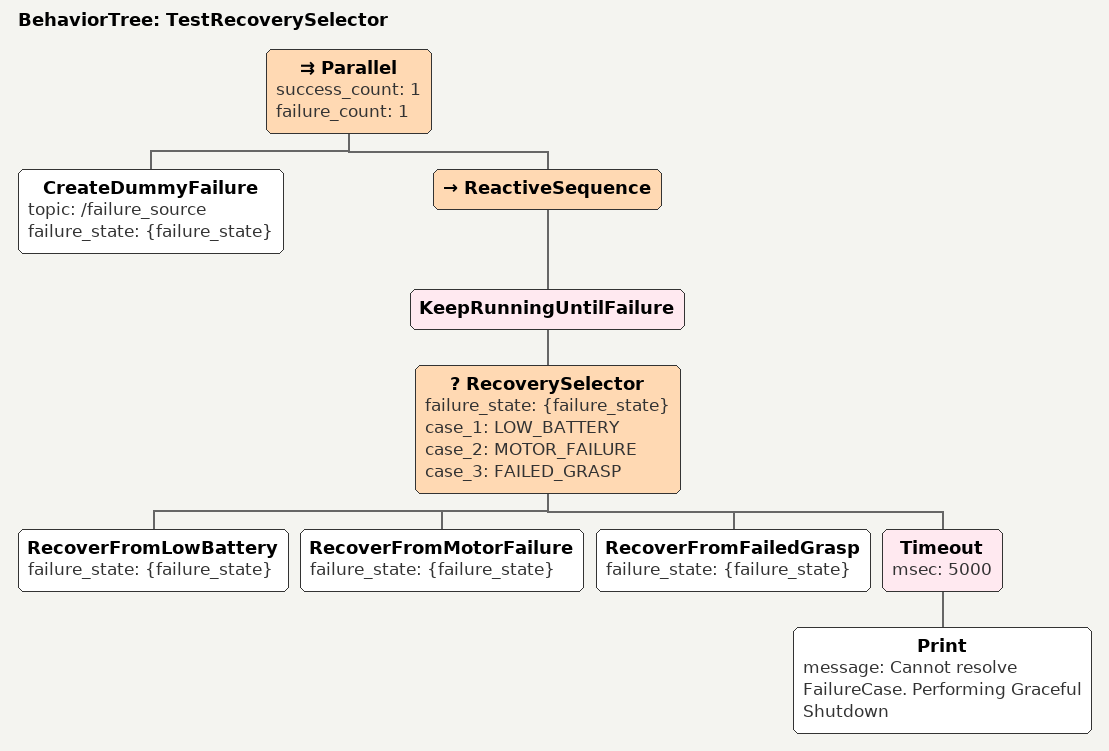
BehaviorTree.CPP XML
<!-- Templated Tree -->
<root BTCPP_format="4">
    <BehaviorTree ID="TestRecoverySelector">
        <Parallel success_count="1" failure_count="1">
            <CreateDummyFailure topic="/failure_source" failure_state="{failure_state}"/>

            <ReactiveSequence>
                <!-- Only use when ticking rate is <= 100ms -->

                <KeepRunningUntilFailure>
                    <RecoverySelector failure_state="{failure_state}" case_1="LOW_BATTERY" case_2="MOTOR_FAILURE" case_3="FAILED_GRASP">
                        <!-- Low Battery -->
                        <RecoverFromLowBattery failure_state="{failure_state}"/>

                        <!-- Motor Failure -->
                        <RecoverFromMotorFailure failure_state="{failure_state}"/>

                        <!-- Failed Grasp -->
                        <RecoverFromFailedGrasp failure_state="{failure_state}"/>

                        <!-- Default -->
                        <Timeout msec="5000">
                            <Print message="Cannot resolve FailureCase. Performing Graceful Shutdown"/>
                        </Timeout>
                    </RecoverySelector>
                </KeepRunningUntilFailure>

                <!-- ~~~~~ Main Task ~~~~~ -->
                <!-- ~~~~~ Main Task ~~~~~ -->
            </ReactiveSequence>
        </Parallel>
    </BehaviorTree>
</root>
